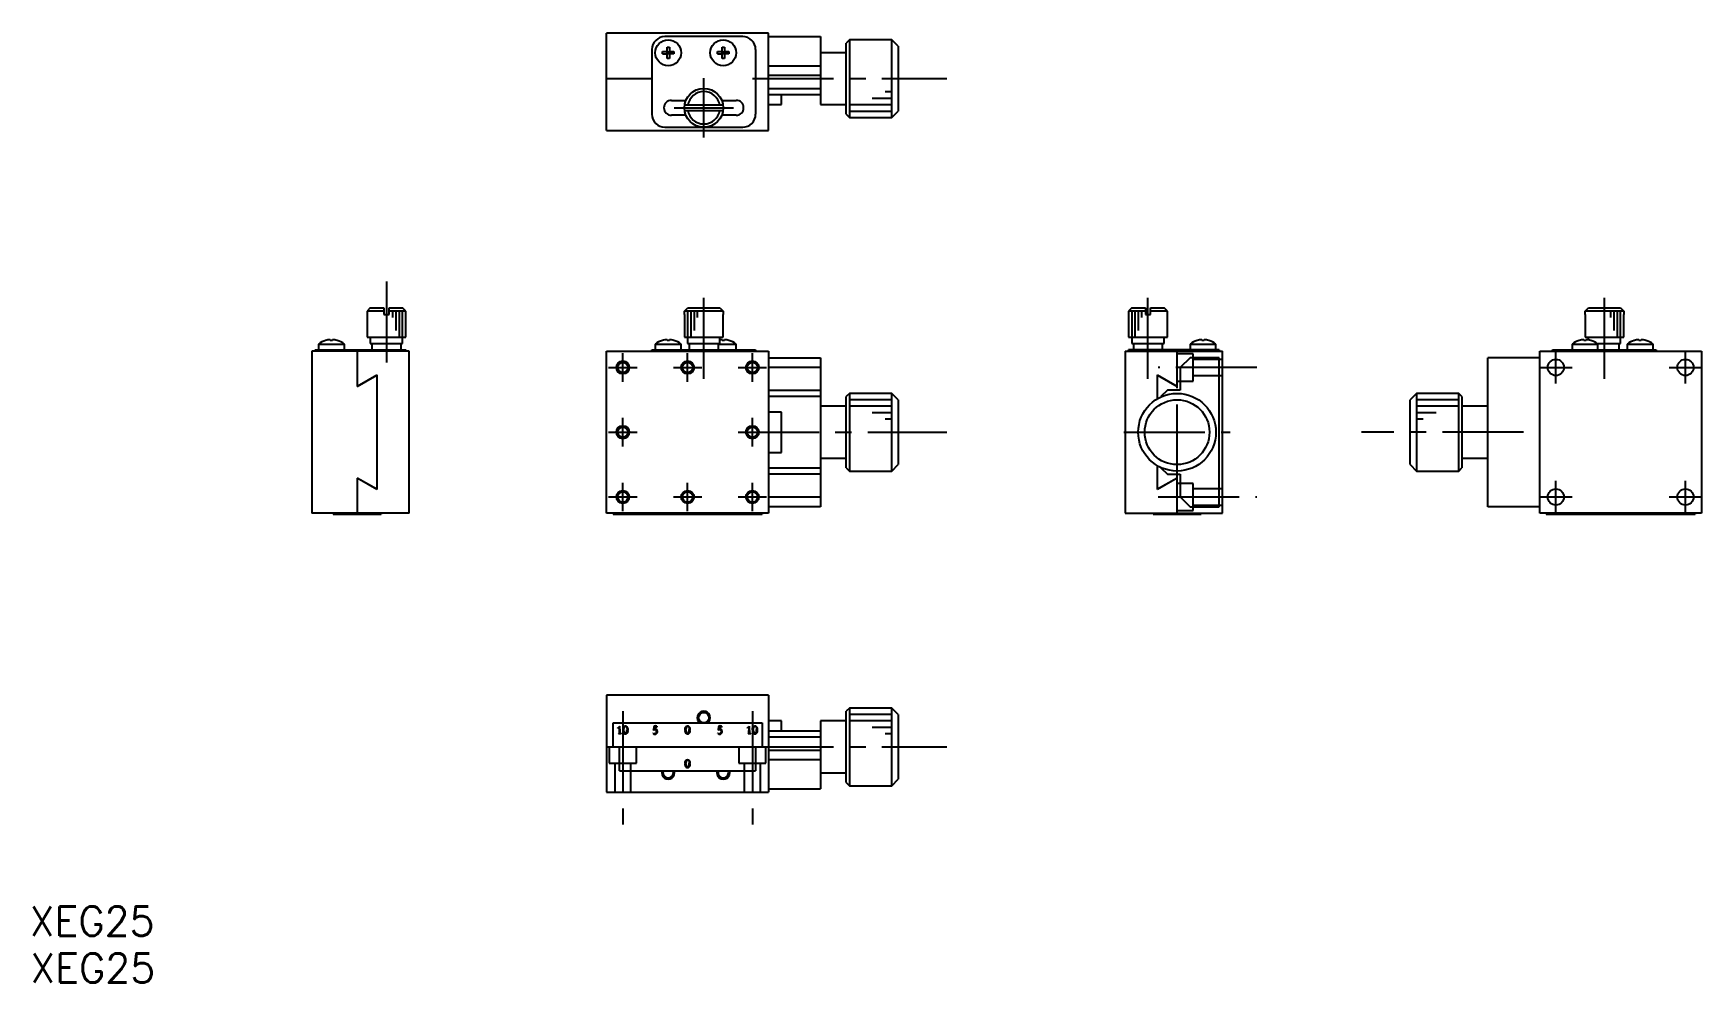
# Model space of a CAD drawing. Extents: x 129 to 387, y 7 to 154.
import ezdxf

# ---------------------------------------------------------------- set-up
doc = ezdxf.new("R2010")
doc.units = 0
doc.header["$LTSCALE"] = 10
doc.linetypes.add('CENTER', pattern=[2, 1.25, -0.25, 0.25, -0.25])
doc.linetypes.add('DASHED', pattern=[3.5, 2, -1.5])
doc.layers.get('0').update_dxf_attribs({"linetype": 'CONTINUOUS'})
doc.layers.add('CENTER', color=1, linetype='CENTER')
doc.styles.get("Standard").update_dxf_attribs({"font": 'txt', "height": 3.2, "bigfont": '@extfont2.shx'})

msp = doc.modelspace()

# ---------------------------------------------------------------- linework, layer by layer
at = {"color": 7, "linetype": 'CONTINUOUS'}
for p, q in [((242.86, 153.69), (217.86, 153.69)), ((217.86, 138.69), (217.86, 153.69)), ((238.86, 153.19), (226.86, 153.19)), ((242.86, 138.69), (242.86, 153.69)), ((242.86, 153.19), (250.86, 153.19)), ((250.86, 153.19), (250.86, 142.69)), ((255.36, 152.69), (254.86, 152.19)), ((254.86, 141.19), (254.86, 152.19)), ((255.36, 152.69), (255.36, 140.69)), ((261.86, 152.69), (255.36, 152.69)), ((261.86, 140.69), (261.86, 152.69)), ((262.86, 151.69), (261.86, 152.69)), ((224.86, 151.19), (224.86, 141.19)), ((226.47, 150.87), (227.18, 150.87)), ((226.47, 150.51), (226.47, 150.87)), ((226.47, 150.51), (227.18, 150.51)), ((227.18, 151.57), (227.54, 151.57)), ((227.18, 150.87), (227.18, 151.57)), ((227.19, 150.85), (227.18, 150.87)), ((227.19, 150.52), (227.18, 150.51)), ((227.18, 149.8), (227.18, 150.51)), ((227.54, 149.8), (227.18, 149.8)), ((227.19, 150.85), (227.53, 150.85)), ((227.19, 150.52), (227.19, 150.85)), ((227.53, 150.52), (227.19, 150.52)), ((227.53, 150.85), (227.54, 150.87)), ((227.53, 150.85), (227.53, 150.52)), ((227.53, 150.52), (227.54, 150.51)), ((227.54, 151.57), (227.54, 150.87)), ((227.54, 150.87), (228.24, 150.87)), ((227.54, 150.51), (227.54, 149.8)), ((228.24, 150.51), (227.54, 150.51)), ((228.24, 150.87), (228.24, 150.51)), ((234.97, 150.87), (235.68, 150.87)), ((234.97, 150.51), (234.97, 150.87)), ((234.97, 150.51), (235.68, 150.51)), ((235.68, 151.57), (236.04, 151.57)), ((235.68, 150.87), (235.68, 151.57)), ((235.69, 150.85), (235.68, 150.87)), ((235.69, 150.52), (235.68, 150.51)), ((235.68, 149.8), (235.68, 150.51)), ((236.04, 149.8), (235.68, 149.8)), ((235.69, 150.85), (236.03, 150.85)), ((235.69, 150.52), (235.69, 150.85)), ((236.03, 150.52), (235.69, 150.52)), ((236.03, 150.85), (236.04, 150.87)), ((236.03, 150.85), (236.03, 150.52)), ((236.03, 150.52), (236.04, 150.51)), ((236.04, 151.57), (236.04, 150.87)), ((236.04, 150.87), (236.74, 150.87)), ((236.04, 150.51), (236.04, 149.8)), ((236.74, 150.51), (236.04, 150.51)), ((236.74, 150.87), (236.74, 150.51)), ((240.86, 151.19), (240.86, 141.19)), ((254.86, 150.69), (250.86, 150.69)), ((262.86, 151.69), (262.86, 141.69)), ((242.86, 148.69), (250.86, 148.69)), ((250.86, 147.19), (242.86, 147.19)), ((217.86, 146.69), (224.86, 146.69)), ((240.86, 146.69), (242.86, 146.69)), ((242.86, 145.19), (250.86, 145.19)), ((227.86, 143.34), (230.09, 143.34)), ((235.83, 142.59), (229.88, 142.59)), ((229.88, 141.79), (235.83, 141.79)), ((235.63, 143.34), (237.86, 143.34)), ((250.86, 144.19), (242.86, 144.19)), ((242.86, 142.69), (244.86, 142.69)), ((244.86, 142.69), (244.86, 144.19)), ((250.86, 142.69), (254.86, 142.69)), ((261.86, 140.69), (262.86, 141.69)), ((226.86, 139.19), (238.86, 139.19)), ((230.09, 141.04), (227.86, 141.04)), ((237.86, 141.04), (235.63, 141.04)), ((254.86, 141.19), (255.36, 140.69)), ((255.36, 140.69), (261.86, 140.69)), ((217.86, 138.69), (242.86, 138.69)), ((181.37, 111.3), (180.87, 110.8)), ((183.47, 110.8), (180.87, 110.8)), ((180.87, 110.8), (180.87, 106.8)), ((181.37, 111.3), (183.47, 111.3)), ((183.47, 111.3), (183.47, 110.3)), ((184.27, 111.3), (186.37, 111.3)), ((184.27, 110.3), (184.27, 111.3)), ((186.87, 110.8), (184.27, 110.8)), ((186.87, 110.8), (186.37, 111.3)), ((186.87, 106.8), (186.87, 110.8)), ((229.88, 110.8), (230.39, 111.3)), ((235.83, 110.8), (229.88, 110.8)), ((229.88, 110.3), (229.88, 110.8)), ((230.39, 111.3), (235.33, 111.3)), ((235.33, 111.3), (235.83, 110.8)), ((235.83, 110.8), (235.83, 110.3)), ((298.92, 111.3), (298.42, 110.8)), ((301.02, 110.8), (298.42, 110.8)), ((298.42, 110.8), (298.42, 106.8)), ((298.92, 111.3), (301.02, 111.3)), ((301.02, 111.3), (301.02, 110.3)), ((301.82, 111.3), (303.92, 111.3)), ((301.82, 110.3), (301.82, 111.3)), ((304.42, 110.8), (301.82, 110.8)), ((304.42, 110.8), (303.92, 111.3)), ((304.42, 106.8), (304.42, 110.8)), ((368.92, 110.8), (369.42, 111.3)), ((368.92, 110.3), (368.92, 110.8)), ((374.86, 110.8), (368.92, 110.8)), ((369.42, 111.3), (374.36, 111.3)), ((374.36, 111.3), (374.86, 110.8)), ((374.86, 110.8), (374.86, 110.3)), ((183.47, 110.3), (184.27, 110.3)), ((229.86, 110.3), (229.88, 110.3)), ((229.86, 110.3), (229.86, 106.8)), ((235.83, 110.3), (235.86, 110.3)), ((235.86, 106.8), (235.86, 110.3)), ((301.02, 110.3), (301.82, 110.3)), ((368.89, 110.3), (368.92, 110.3)), ((368.89, 110.3), (368.89, 106.8)), ((374.86, 110.3), (374.89, 110.3)), ((374.89, 106.8), (374.89, 110.3)), ((173.37, 105.7), (177.37, 105.7)), ((173.37, 105.7), (173.37, 104.8)), ((174.48, 106.27), (174.48, 106.28)), ((175.19, 106.27), (175.19, 106.39)), ((175.55, 106.27), (175.19, 106.27)), ((175.55, 106.39), (175.55, 106.27)), ((176.25, 106.28), (176.25, 106.27)), ((177.37, 104.8), (177.37, 105.7)), ((180.87, 106.8), (186.87, 106.8)), ((181.37, 106.8), (181.37, 105.8)), ((181.37, 105.8), (186.37, 105.8)), ((181.62, 105.8), (181.62, 104.8)), ((186.12, 104.8), (186.12, 105.8)), ((186.37, 105.8), (186.37, 106.8)), ((225.36, 105.7), (229.36, 105.7)), ((225.36, 105.7), (225.36, 104.8)), ((226.47, 106.27), (226.47, 106.28)), ((227.18, 106.27), (227.18, 106.39)), ((227.54, 106.27), (227.18, 106.27)), ((227.54, 106.39), (227.54, 106.27)), ((228.25, 106.28), (228.24, 106.27)), ((229.36, 104.8), (229.36, 105.7)), ((229.86, 106.8), (235.86, 106.8)), ((230.36, 106.8), (230.36, 105.8)), ((230.36, 105.8), (235.36, 105.8)), ((230.61, 105.8), (230.61, 104.8)), ((235.11, 104.8), (235.11, 105.8)), ((235.11, 105.7), (237.86, 105.7)), ((235.36, 105.8), (235.36, 106.8)), ((235.68, 106.27), (235.68, 106.39)), ((236.04, 106.27), (235.68, 106.27)), ((236.04, 106.39), (236.04, 106.27)), ((236.75, 106.28), (236.74, 106.27)), ((237.86, 104.8), (237.86, 105.7)), ((298.42, 106.8), (304.42, 106.8)), ((298.92, 106.8), (298.92, 105.8)), ((298.92, 105.8), (303.92, 105.8)), ((299.17, 105.8), (299.17, 104.8)), ((303.67, 104.8), (303.67, 105.8)), ((303.92, 105.8), (303.92, 106.8)), ((307.92, 105.7), (307.92, 104.8)), ((307.92, 105.7), (311.92, 105.7)), ((309.04, 106.27), (309.04, 106.28)), ((309.74, 106.27), (309.74, 106.39)), ((310.1, 106.27), (309.74, 106.27)), ((310.1, 106.39), (310.1, 106.27)), ((310.81, 106.28), (310.81, 106.27)), ((311.92, 104.8), (311.92, 105.7)), ((366.89, 105.7), (370.89, 105.7)), ((366.89, 105.7), (366.89, 104.8)), ((368.01, 106.27), (368, 106.28)), ((368.71, 106.27), (368.71, 106.39)), ((369.07, 106.27), (368.71, 106.27)), ((368.89, 106.8), (374.89, 106.8)), ((369.07, 106.39), (369.07, 106.27)), ((369.39, 106.8), (369.39, 106.36)), ((369.78, 106.28), (369.78, 106.27)), ((370.76, 105.8), (374.39, 105.8)), ((370.89, 104.8), (370.89, 105.7)), ((374.14, 104.8), (374.14, 105.8)), ((374.39, 105.8), (374.39, 106.8)), ((375.39, 105.7), (379.39, 105.7)), ((375.39, 105.7), (375.39, 104.8)), ((376.51, 106.27), (376.5, 106.28)), ((377.21, 106.27), (377.21, 106.39)), ((377.57, 106.27), (377.21, 106.27)), ((377.57, 106.39), (377.57, 106.27)), ((378.28, 106.28), (378.28, 106.27)), ((379.39, 104.8), (379.39, 105.7)), ((172.37, 104.6), (172.37, 79.6)), ((187.37, 104.6), (172.37, 104.6)), ((172.87, 104.6), (172.87, 104.8)), ((172.87, 104.8), (186.87, 104.8)), ((179.37, 104.6), (179.37, 99.18)), ((186.87, 104.8), (186.87, 104.6)), ((187.37, 79.6), (187.37, 104.6)), ((217.86, 79.6), (217.86, 104.6)), ((217.86, 104.6), (242.86, 104.6)), ((224.86, 104.6), (224.86, 104.8)), ((224.86, 104.8), (240.86, 104.8)), ((240.86, 104.8), (240.86, 104.6)), ((242.86, 104.6), (242.86, 79.6)), ((242.86, 103.6), (250.86, 103.6)), ((250.86, 103.6), (250.86, 80.6)), ((297.92, 104.6), (297.92, 79.6)), ((297.92, 104.6), (312.92, 104.6)), ((298.42, 104.6), (298.42, 104.8)), ((312.42, 104.8), (298.42, 104.8)), ((305.92, 99.18), (305.92, 104.6)), ((307.92, 103.6), (306.42, 102.1)), ((312.42, 103.6), (307.92, 103.6)), ((312.42, 104.8), (312.42, 104.6)), ((312.42, 80.6), (312.42, 103.6)), ((312.92, 79.6), (312.92, 104.6)), ((353.89, 80.6), (353.89, 103.6)), ((361.89, 103.6), (353.89, 103.6)), ((361.89, 104.6), (386.89, 104.6)), ((361.89, 79.6), (361.89, 104.6)), ((363.89, 104.6), (363.89, 104.8)), ((363.89, 104.8), (379.89, 104.8)), ((379.89, 104.8), (379.89, 104.6)), ((386.89, 104.6), (386.89, 79.6)), ((179.37, 99.21), (182.37, 100.94)), ((179.37, 99.18), (182.37, 100.91)), ((182.37, 100.94), (182.37, 83.26)), ((250.86, 102.1), (242.86, 102.1)), ((302.92, 100.94), (305.92, 99.21)), ((302.92, 97.3), (302.92, 100.94)), ((302.92, 100.91), (305.92, 99.18)), ((306.42, 102.1), (306.42, 98.6)), ((242.86, 98.6), (250.86, 98.6)), ((255.36, 98.1), (254.86, 97.6)), ((255.36, 98.1), (255.36, 86.1)), ((261.86, 98.1), (255.36, 98.1)), ((261.86, 86.1), (261.86, 98.1)), ((262.86, 97.1), (261.86, 98.1)), ((304.42, 98.6), (303.42, 97.6)), ((306.42, 98.6), (304.42, 98.6)), ((342.89, 98.1), (341.89, 97.1)), ((349.39, 98.1), (342.89, 98.1)), ((342.89, 98.1), (342.89, 86.1)), ((349.89, 97.6), (349.39, 98.1)), ((349.39, 86.1), (349.39, 98.1)), ((250.86, 97.6), (242.86, 97.6)), ((254.86, 96.1), (250.86, 96.1)), ((254.86, 86.6), (254.86, 97.6)), ((262.86, 97.1), (262.86, 87.1)), ((303.42, 97.6), (303.42, 97.56)), ((341.89, 87.1), (341.89, 97.1)), ((349.89, 97.6), (349.89, 86.6)), ((353.89, 96.1), (349.89, 96.1)), ((244.86, 95.22), (242.86, 95.22)), ((244.86, 88.98), (244.86, 95.22)), ((242.86, 88.98), (244.86, 88.98)), ((250.86, 88.1), (254.86, 88.1)), ((349.89, 88.1), (353.89, 88.1)), ((182.37, 83.29), (179.37, 85.02)), ((179.37, 85.02), (179.37, 79.45)), ((182.37, 83.26), (179.37, 84.99)), ((242.86, 86.6), (250.86, 86.6)), ((250.86, 85.6), (242.86, 85.6)), ((254.86, 86.6), (255.36, 86.1)), ((255.36, 86.1), (261.86, 86.1)), ((261.86, 86.1), (262.86, 87.1)), ((302.92, 83.26), (302.92, 86.91)), ((305.92, 85.02), (302.92, 83.29)), ((305.92, 84.99), (302.92, 83.26)), ((303.42, 86.65), (303.42, 86.6)), ((303.42, 86.6), (304.42, 85.6)), ((304.42, 85.6), (306.42, 85.6)), ((305.92, 79.45), (305.92, 85.02)), ((306.42, 85.6), (306.42, 82.1)), ((341.89, 87.1), (342.89, 86.1)), ((342.89, 86.1), (349.39, 86.1)), ((349.39, 86.1), (349.89, 86.6)), ((242.86, 82.1), (250.86, 82.1)), ((250.86, 80.6), (242.86, 80.6)), ((306.42, 82.1), (307.92, 80.6)), ((307.92, 80.6), (312.42, 80.6)), ((361.89, 80.6), (353.89, 80.6)), ((187.37, 79.6), (172.37, 79.6)), ((175.67, 79.6), (175.67, 79.45)), ((175.67, 79.45), (183.07, 79.45)), ((183.07, 79.6), (183.07, 79.45)), ((242.86, 79.6), (217.86, 79.6)), ((218.86, 79.6), (218.86, 79.45)), ((218.86, 79.45), (241.86, 79.45)), ((241.86, 79.6), (241.86, 79.45)), ((297.92, 79.6), (312.92, 79.6)), ((302.22, 79.6), (302.22, 79.45)), ((302.22, 79.45), (309.62, 79.45)), ((309.62, 79.6), (309.62, 79.45)), ((386.89, 79.6), (361.89, 79.6)), ((362.89, 79.6), (362.89, 79.45)), ((362.89, 79.45), (363.88, 79.45)), ((363.89, 79.6), (363.89, 79.45)), ((363.89, 79.45), (384.89, 79.45)), ((384.89, 79.6), (384.89, 79.45)), ((384.9, 79.45), (385.89, 79.45)), ((385.89, 79.6), (385.89, 79.45)), ((242.86, 51.51), (217.86, 51.51)), ((217.86, 51.51), (217.86, 36.51)), ((242.86, 51.51), (242.86, 36.51)), ((255.36, 49.51), (254.86, 49.01)), ((254.86, 38.01), (254.86, 49.01)), ((255.36, 49.51), (255.36, 37.51)), ((261.86, 49.51), (255.36, 49.51)), ((261.86, 37.51), (261.86, 49.51)), ((262.86, 48.51), (261.86, 49.51)), ((218.86, 43.51), (218.86, 47.21)), ((218.86, 47.21), (241.86, 47.21)), ((219.6, 46.45), (219.62, 46.47)), ((219.6, 46.44), (219.6, 46.45)), ((219.6, 46.45), (219.6, 46.45)), ((219.6, 46.43), (219.6, 46.44)), ((219.6, 46.42), (219.6, 46.43)), ((219.61, 46.42), (219.6, 46.42)), ((219.62, 46.42), (219.61, 46.42)), ((219.62, 46.47), (219.66, 46.49)), ((219.68, 46.45), (219.62, 46.42)), ((219.66, 46.49), (219.68, 46.5)), ((219.84, 46.56), (219.68, 46.45)), ((219.68, 46.5), (219.72, 46.54)), ((219.72, 46.54), (219.8, 46.6)), ((219.8, 46.6), (219.85, 46.65)), ((219.83, 45.61), (219.84, 46.56)), ((219.85, 46.65), (219.88, 46.68)), ((219.88, 46.68), (219.9, 46.7)), ((225.13, 46.32), (225.13, 46.37)), ((225.19, 46.47), (225.17, 46.24)), ((225.2, 46.56), (225.19, 46.56)), ((225.19, 46.56), (225.19, 46.47)), ((225.23, 46.57), (225.2, 46.57)), ((225.2, 46.57), (225.2, 46.56)), ((225.32, 46.57), (225.23, 46.57)), ((225.33, 46.57), (225.32, 46.57)), ((225.35, 46.57), (225.33, 46.57)), ((225.4, 46.57), (225.35, 46.57)), ((225.44, 46.57), (225.4, 46.57)), ((225.52, 46.57), (225.44, 46.57)), ((225.61, 46.57), (225.52, 46.57)), ((225.57, 46.69), (225.62, 46.71)), ((225.63, 46.7), (225.61, 46.57)), ((225.62, 46.71), (225.63, 46.7)), ((235.13, 46.32), (235.13, 46.37)), ((235.19, 46.47), (235.17, 46.24)), ((235.2, 46.56), (235.19, 46.56)), ((235.19, 46.56), (235.19, 46.47)), ((235.23, 46.57), (235.2, 46.57)), ((235.2, 46.57), (235.2, 46.56)), ((235.32, 46.57), (235.23, 46.57)), ((235.33, 46.57), (235.32, 46.57)), ((235.35, 46.57), (235.33, 46.57)), ((235.4, 46.57), (235.35, 46.57)), ((235.44, 46.57), (235.4, 46.57)), ((235.52, 46.57), (235.44, 46.57)), ((235.61, 46.57), (235.52, 46.57)), ((235.57, 46.69), (235.62, 46.71)), ((235.63, 46.7), (235.61, 46.57)), ((235.62, 46.71), (235.63, 46.7)), ((239.6, 46.45), (239.62, 46.47)), ((239.6, 46.44), (239.6, 46.45)), ((239.6, 46.45), (239.6, 46.45)), ((239.6, 46.43), (239.6, 46.44)), ((239.6, 46.42), (239.6, 46.43)), ((239.61, 46.42), (239.6, 46.42)), ((239.62, 46.42), (239.61, 46.42)), ((239.62, 46.47), (239.66, 46.49)), ((239.68, 46.45), (239.62, 46.42)), ((239.66, 46.49), (239.68, 46.5)), ((239.84, 46.56), (239.68, 46.45)), ((239.68, 46.5), (239.72, 46.54)), ((239.72, 46.54), (239.8, 46.6)), ((239.8, 46.6), (239.85, 46.65)), ((239.83, 45.61), (239.84, 46.56)), ((239.85, 46.65), (239.88, 46.68)), ((239.88, 46.68), (239.9, 46.7)), ((241.86, 47.21), (241.86, 43.51)), ((244.86, 47.51), (242.86, 47.51)), ((244.86, 46.01), (244.86, 47.51)), ((254.86, 47.51), (250.86, 47.51)), ((250.86, 47.51), (250.86, 37.01)), ((262.86, 48.51), (262.86, 38.51)), ((219.7, 45.54), (219.83, 45.61)), ((220.11, 45.54), (219.7, 45.54)), ((219.96, 45.62), (220.09, 45.58)), ((220.09, 45.58), (220.11, 45.54)), ((225.05, 45.57), (225.09, 45.67)), ((225.12, 46.1), (225.13, 46.32)), ((225.13, 46.1), (225.12, 46.1)), ((225.16, 46.11), (225.13, 46.1)), ((235.05, 45.57), (235.09, 45.67)), ((235.12, 46.1), (235.13, 46.32)), ((235.13, 46.1), (235.12, 46.1)), ((235.16, 46.11), (235.13, 46.1)), ((239.7, 45.54), (239.83, 45.61)), ((240.11, 45.54), (239.7, 45.54)), ((239.96, 45.62), (240.09, 45.58)), ((240.09, 45.58), (240.11, 45.54)), ((242.86, 46.01), (250.86, 46.01)), ((250.86, 45.01), (242.86, 45.01)), ((217.86, 43.51), (242.86, 43.51)), ((219.86, 39.81), (219.86, 43.51)), ((240.86, 43.51), (240.86, 39.81)), ((242.86, 43.01), (250.86, 43.01)), ((250.86, 41.51), (242.86, 41.51)), ((219.86, 39.81), (240.86, 39.81)), ((250.86, 39.51), (254.86, 39.51)), ((217.86, 36.51), (242.86, 36.51)), ((242.86, 37.01), (250.86, 37.01)), ((254.86, 38.01), (255.36, 37.51)), ((255.36, 37.51), (261.86, 37.51)), ((261.86, 37.51), (262.86, 38.51))]:
    msp.add_line(p, q, dxfattribs=at)
at = {"color": 3, "linetype": 'CONTINUOUS'}
for p, q in [((260.86, 144.69), (261.86, 144.69)), ((255.36, 142.69), (261.86, 142.69)), ((255.36, 141.69), (261.86, 141.69)), ((258.86, 143.69), (261.86, 143.69)), ((184.87, 109.8), (184.87, 110.8)), ((185.37, 107.8), (185.37, 110.8)), ((185.87, 106.8), (185.87, 110.8)), ((186.37, 106.8), (186.37, 110.8)), ((230.36, 110.8), (230.36, 106.8)), ((230.86, 110.8), (230.86, 106.8)), ((231.36, 110.8), (231.36, 107.8)), ((231.86, 110.8), (231.86, 109.8)), ((298.92, 110.8), (298.92, 106.8)), ((299.42, 110.8), (299.42, 106.8)), ((299.92, 110.8), (299.92, 107.8)), ((300.42, 110.8), (300.42, 109.8)), ((372.89, 109.8), (372.89, 110.8)), ((373.39, 107.8), (373.39, 110.8)), ((373.89, 106.8), (373.89, 110.8)), ((374.39, 106.8), (374.39, 110.8)), ((261.86, 97.1), (255.36, 97.1)), ((261.86, 96.1), (255.36, 96.1)), ((349.39, 97.1), (342.89, 97.1)), ((349.39, 96.1), (342.89, 96.1)), ((261.86, 95.1), (258.86, 95.1)), ((261.86, 94.1), (260.86, 94.1)), ((345.89, 95.1), (342.89, 95.1)), ((343.89, 94.1), (342.89, 94.1)), ((261.86, 48.51), (255.36, 48.51)), ((261.86, 47.51), (255.36, 47.51)), ((261.86, 46.51), (258.86, 46.51)), ((261.86, 45.51), (260.86, 45.51))]:
    msp.add_line(p, q, dxfattribs=at)
at = {"color": 3, "linetype": 'DASHED'}
for p, q in [((308.42, 104.2), (305.92, 104.2)), ((308.42, 102.1), (308.42, 104.2)), ((312.92, 103.35), (308.42, 103.35)), ((308.42, 100), (308.42, 102.1)), ((308.42, 100.85), (312.92, 100.85)), ((305.92, 100), (308.42, 100)), ((308.42, 84.2), (305.92, 84.2)), ((308.42, 82.1), (308.42, 84.2)), ((312.92, 83.35), (308.42, 83.35)), ((305.92, 80), (308.42, 80)), ((308.42, 80), (308.42, 82.1)), ((308.42, 80.85), (312.92, 80.85)), ((218.26, 43.51), (218.26, 41.01)), ((222.46, 41.01), (222.46, 43.51)), ((238.26, 43.51), (238.26, 41.01)), ((242.46, 41.01), (242.46, 43.51)), ((218.26, 41.01), (222.46, 41.01)), ((219.11, 41.01), (219.11, 36.51)), ((221.61, 36.51), (221.61, 41.01)), ((238.26, 41.01), (242.46, 41.01)), ((239.11, 41.01), (239.11, 36.51)), ((241.61, 36.51), (241.61, 41.01))]:
    msp.add_line(p, q, dxfattribs=at)
at = {"color": 7, "linetype": 'CONTINUOUS'}
for centre, radius in [((227.36, 150.69), 2), ((235.86, 150.69), 2), ((232.86, 142.19), 3), ((364.39, 102.1), 1.25), ((384.39, 102.1), 1.25), ((220.36, 102.1), 0.8), ((230.36, 102.1), 0.8), ((240.36, 102.1), 0.8), ((305.92, 92.1), 6), ((305.92, 92.1), 5), ((220.36, 92.1), 0.8), ((240.36, 92.1), 0.8), ((220.36, 82.1), 0.8), ((230.36, 82.1), 0.8), ((240.36, 82.1), 0.8), ((364.39, 82.1), 1.25), ((384.39, 82.1), 1.25), ((232.86, 48.01), 0.8)]:
    msp.add_circle(centre, radius, dxfattribs=at)
at = {"color": 3, "linetype": 'CONTINUOUS'}
for centre in [(220.36, 102.1), (230.36, 102.1), (240.36, 102.1), (220.36, 92.1), (240.36, 92.1), (220.36, 82.1), (230.36, 82.1), (240.36, 82.1)]:
    msp.add_circle(centre, 1, dxfattribs=at)
at = {"color": 7, "linetype": 'CONTINUOUS'}
for centre, radius, start, end in [((226.86, 151.19), 2, 90, 180), ((238.86, 151.19), 2, 0, 90), ((232.86, 142.19), 2.5, 9.2069, 170.7931), ((227.86, 142.19), 1.15, 90, 270), ((232.86, 142.19), 2.5, 189.2069, 350.7931), ((237.86, 142.19), 1.15, 270, 90), ((226.86, 141.19), 2, 180, 270), ((238.86, 141.19), 2, 270, 0), ((175.37, 103.2), 3.2, 106.1225, 128.6822), ((175.37, 103.2), 3.19, 93.2297, 106.1067), ((175.37, 103.2), 3.19, 73.8933, 86.7703), ((175.37, 103.2), 3.2, 51.3178, 73.8775), ((227.36, 103.2), 3.2, 106.1225, 128.6822), ((227.36, 103.2), 3.19, 93.2297, 106.1067), ((227.36, 103.2), 3.19, 73.8933, 86.7703), ((227.36, 103.2), 3.2, 51.3178, 73.8775), ((235.86, 103.2), 3.19, 93.2297, 99.0037), ((235.86, 103.2), 3.19, 73.8933, 86.7703), ((235.86, 103.2), 3.2, 51.3178, 73.8775), ((309.92, 103.2), 3.2, 106.1225, 128.6822), ((309.92, 103.2), 3.19, 93.2297, 106.1067), ((309.92, 103.2), 3.19, 73.8933, 86.7703), ((309.92, 103.2), 3.2, 51.3178, 73.8775), ((368.89, 103.2), 3.2, 106.1225, 128.6822), ((368.89, 103.2), 3.19, 93.2297, 106.1067), ((368.89, 103.2), 3.19, 73.8933, 86.7703), ((368.89, 103.2), 3.2, 51.3178, 73.8775), ((377.39, 103.2), 3.2, 106.1225, 128.6822), ((377.39, 103.2), 3.19, 93.2297, 106.1067), ((377.39, 103.2), 3.19, 73.8933, 86.7703), ((377.39, 103.2), 3.2, 51.3178, 73.8775), ((205.82, 45.34), 14.14, 1.1244, 5.5186), ((220.75, 46.29), 0.416, 333.9047, 208.7371), ((221.1, 46.16), 0.661, 141.2372, 244.7042), ((220.77, 46.34), 0.297, 315.876, 128.7066), ((225.39, 46.48), 0.277, 49.4938, 203.3804), ((230.35, 46.29), 0.416, 333.9047, 208.7371), ((230.71, 46.16), 0.661, 141.2371, 244.7041), ((230.38, 46.34), 0.297, 315.8759, 128.7066), ((235.39, 46.48), 0.277, 49.4938, 203.3804), ((225.82, 45.34), 14.14, 1.1244, 5.5186), ((240.75, 46.29), 0.416, 333.9047, 208.7371), ((241.1, 46.16), 0.661, 141.2372, 244.7042), ((240.77, 46.34), 0.297, 315.876, 128.7066), ((220.76, 45.93), 0.406, 156.7475, 25.8944), ((220.41, 45.99), 0.598, 313.8884, 13.6568), ((225.3, 45.87), 0.393, 229.5545, 109.9105), ((225.3, 45.86), 0.286, 222.2786, 120.5454), ((230.36, 45.93), 0.406, 156.7475, 25.8944), ((230.01, 45.99), 0.598, 313.8884, 13.6568), ((235.3, 45.87), 0.393, 229.5545, 109.9105), ((235.3, 45.86), 0.286, 222.2786, 120.5454), ((240.76, 45.93), 0.406, 156.7475, 25.8944), ((240.41, 45.99), 0.598, 313.8884, 13.6568), ((230.35, 41.09), 0.416, 333.9047, 208.7371), ((230.71, 40.96), 0.661, 141.2371, 244.7041), ((230.38, 41.14), 0.297, 315.8759, 128.7066), ((227.36, 39.51), 0.8, 157.9757, 22.0243), ((230.36, 40.73), 0.406, 156.7475, 25.8944), ((230.01, 40.8), 0.598, 313.8884, 13.6568), ((235.86, 39.51), 0.8, 157.9757, 22.0243)]:
    msp.add_arc(centre, radius, start, end, dxfattribs=at)
at = {"color": 3, "linetype": 'CONTINUOUS'}
for centre, start, end in [((232.86, 48.01), 306.8699, 233.1301), ((227.36, 39.51), 162.5424, 17.4576), ((235.86, 39.51), 162.5424, 17.4576)]:
    msp.add_arc(centre, 1, start, end, dxfattribs=at)
at = {"layer": 'CENTER', "color": 1, "linetype": 'CENTER'}
for p, q in [((232.86, 137.59), (232.86, 146.79)), ((240.36, 146.69), (270.36, 146.69)), ((228.26, 142.19), (237.46, 142.19)), ((183.87, 115.35), (183.87, 100.35)), ((232.86, 100.35), (232.86, 115.35)), ((301.42, 100.35), (301.42, 115.35)), ((371.89, 100.35), (371.89, 115.35)), ((220.36, 99.9), (220.36, 104.3)), ((230.36, 99.9), (230.36, 104.3)), ((240.36, 99.9), (240.36, 104.3)), ((364.39, 99.6), (364.39, 104.6)), ((384.39, 99.6), (384.39, 104.6)), ((218.16, 102.1), (222.56, 102.1)), ((228.16, 102.1), (232.56, 102.1)), ((238.16, 102.1), (242.56, 102.1)), ((318.25, 102.1), (303.01, 102.1)), ((361.89, 102.1), (366.89, 102.1)), ((381.89, 102.1), (386.89, 102.1)), ((305.92, 83.9), (305.92, 100.3)), ((220.36, 89.9), (220.36, 94.3)), ((240.36, 89.9), (240.36, 94.3)), ((218.16, 92.1), (222.56, 92.1)), ((238.16, 92.1), (270.36, 92.1)), ((297.72, 92.1), (314.12, 92.1)), ((359.39, 92.1), (334.39, 92.1)), ((220.36, 79.9), (220.36, 84.3)), ((230.36, 79.9), (230.36, 84.3)), ((240.36, 79.9), (240.36, 84.3)), ((364.39, 79.6), (364.39, 84.6)), ((384.39, 79.6), (384.39, 84.6)), ((218.16, 82.1), (222.56, 82.1)), ((228.16, 82.1), (232.56, 82.1)), ((238.16, 82.1), (242.56, 82.1)), ((303.01, 82.1), (318.25, 82.1)), ((361.89, 82.1), (366.89, 82.1)), ((381.89, 82.1), (386.89, 82.1)), ((220.36, 49.01), (220.36, 29.01)), ((240.36, 49.01), (240.36, 29.01)), ((240.36, 43.51), (270.36, 43.51))]:
    msp.add_line(p, q, dxfattribs=at)

# ---------------------------------------------------------------- texts
at = {"color": 7}
for p in [(128.79, 14.36), (128.9, 7.11)]:
    msp.add_text('XEG25', height=4.5, dxfattribs=at).set_placement(p)

doc.saveas('drawing.dxf')
